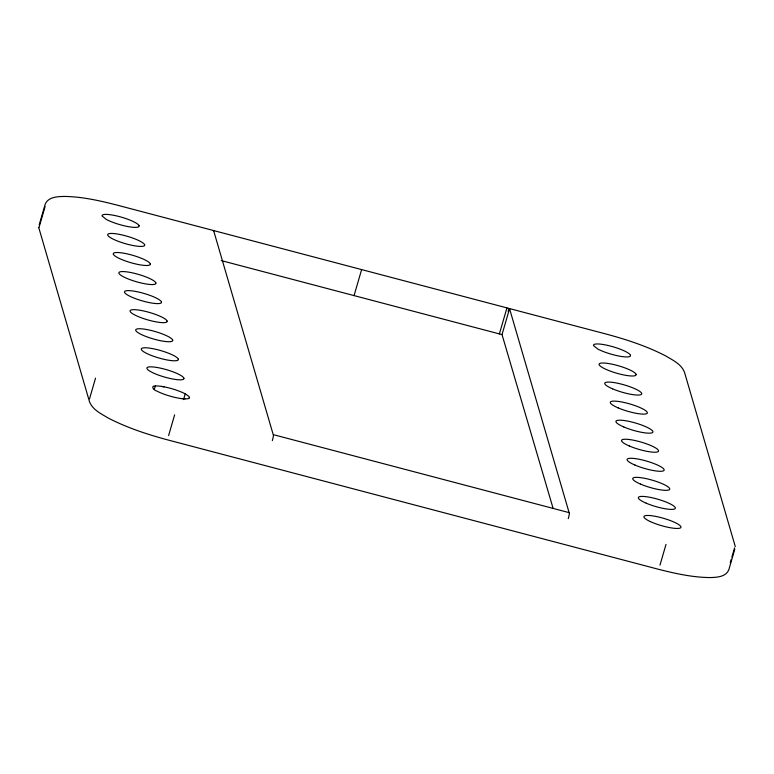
<?xml version="1.0" encoding="UTF-8"?>
<svg xmlns="http://www.w3.org/2000/svg" width="774" height="774" viewBox="0 0 774 774"><rect width="100%" height="100%" fill="white"/><g stroke="black" fill="none" stroke-linecap="round" stroke-linejoin="round"><path stroke-width="1.16" d="M213.256 230.758A5.505 0.677 -75.2 0 1 213.643 230.681L273.464 435.51A5.505 0.677 -75.2 0 1 272.332 440.619M508.857 309.339A5.505 0.677 -75.2 0 1 509.553 308.691L569.374 513.53A5.505 0.677 -75.2 0 1 568.251 518.628M184.986 398.891L188.082 398.745L189.495 397.749M39.203 224.847L45.221 204.113C48.278 196.896 57.44 196.596 64.165 196.432C81.686 196.635 98.917 200.505 115.819 204.781L607.087 334.3C627.24 339.757 647.238 346.355 665.824 355.982C672.809 360.191 681.488 364.186 684.526 372.362L735.3 546.599M39.077 227.304L45.095 206.571M89.513 398.862L95.541 378.128M154.297 389.38L155.322 385.974A19.273 3.812 16.2 0 1 161.505 386.4L164.088 386.797M168.606 435.588L174.634 414.854M183.554 399.577L185.228 393.811L189.079 396.54L189.485 397.933M354.066 295.6L361.593 269.681M499.385 333.913L506.912 307.994M553.1 508.344L502.026 334.61L509.553 308.691M659.98 565.136L666.008 544.403M730.24 562.824L731.236 559.37M731.914 557.067L734.584 547.847M734.807 549.153L728.779 569.887C725.731 577.094 716.579 577.404 709.855 577.568C692.333 577.365 675.092 573.495 658.181 569.209L166.961 439.709C146.799 434.253 126.791 427.645 108.196 418.018C101.21 413.809 92.522 409.814 89.474 401.638L38.7 227.401M155.322 385.974C149.904 385.646 154.142 390.657 156.803 391.034A19.273 3.812 16.2 0 0 180.545 398.494L182.916 398.794M182.906 398.745L184.996 398.939M161.505 386.4L164.107 386.845A19.273 3.812 16.2 0 1 185.247 393.86M221.258 260.586L502.026 334.61M273.522 434.698L569.432 512.717M508.092 311.351A5.505 0.677 -75.2 0 1 508.489 310.219M139.078 225.766L139.049 226.376A19.273 3.812 16.2 0 1 132.48 227.237L130.109 226.937A19.273 3.812 16.2 0 1 106.367 219.468L102.091 216.014A19.273 3.812 16.2 0 1 111.059 214.843L113.662 215.288A19.273 3.812 16.2 0 1 139.078 225.766M144.68 244.816L144.651 245.435A19.273 3.812 16.2 0 1 138.082 246.287L135.711 245.987A19.273 3.812 16.2 0 1 108.118 235.799L107.692 235.064A19.273 3.812 16.2 0 1 116.661 233.893L119.264 234.348A19.273 3.812 16.2 0 1 144.68 244.816M150.282 263.876L150.253 264.485A19.273 3.812 16.2 0 1 143.683 265.347L141.313 265.047A19.273 3.812 16.2 0 1 113.72 254.859L113.294 254.124A19.273 3.812 16.2 0 1 122.263 252.953L124.875 253.398A19.273 3.812 16.2 0 1 150.282 263.876M155.884 282.936L155.855 283.545A19.273 3.812 16.2 0 1 149.285 284.406L146.915 284.106A19.273 3.812 16.2 0 1 119.322 273.919L118.896 273.183A19.273 3.812 16.2 0 1 127.865 272.013L130.477 272.458A19.273 3.812 16.2 0 1 155.884 282.936M161.485 301.986L161.456 302.605A19.273 3.812 16.2 0 1 154.887 303.466L152.517 303.166A19.273 3.812 16.2 0 1 124.924 292.969L124.498 292.233A19.273 3.812 16.2 0 1 133.476 291.063L136.079 291.517A19.273 3.812 16.2 0 1 161.485 301.986M167.097 321.046L167.068 321.655A19.273 3.812 16.2 0 1 160.489 322.516L158.119 322.216A19.273 3.812 16.2 0 1 130.525 312.028L130.1 311.293A19.273 3.812 16.2 0 1 139.078 310.122L141.681 310.567A19.273 3.812 16.2 0 1 167.097 321.046M172.699 340.105L172.67 340.715A19.273 3.812 16.2 0 1 166.1 341.576L163.72 341.276A19.273 3.812 16.2 0 1 136.137 331.088L135.711 330.353A19.273 3.812 16.2 0 1 144.68 329.182L147.283 329.627A19.273 3.812 16.2 0 1 172.699 340.105M178.301 359.165L178.272 359.775A19.273 3.812 16.2 0 1 171.702 360.636L169.332 360.336A19.273 3.812 16.2 0 1 141.739 350.138L141.313 349.413A19.273 3.812 16.2 0 1 150.282 348.232L152.884 348.687A19.273 3.812 16.2 0 1 178.301 359.165M183.902 378.215L183.873 378.834A19.273 3.812 16.2 0 1 177.304 379.686L174.934 379.386A19.273 3.812 16.2 0 1 147.341 369.198L146.915 368.463A19.273 3.812 16.2 0 1 155.884 367.292L158.486 367.737A19.273 3.812 16.2 0 1 183.902 378.215M630.5 355.324L630.471 355.934A19.273 3.812 16.2 0 1 623.902 356.795L621.532 356.495A19.273 3.812 16.2 0 1 597.789 349.035L593.513 345.572A19.273 3.812 16.2 0 1 602.482 344.401L605.094 344.846A19.273 3.812 16.2 0 1 630.5 355.324M636.102 374.384L636.073 374.993A19.273 3.812 16.2 0 1 629.504 375.854L627.134 375.554A19.273 3.812 16.2 0 1 599.54 365.367L599.115 364.631A19.273 3.812 16.2 0 1 608.083 363.461L610.696 363.906A19.273 3.812 16.2 0 1 636.102 374.384M629.368 446.008A19.273 3.812 16.2 0 0 658.49 451.223A19.273 3.812 16.2 0 0 632.213 439.971A19.273 3.812 16.2 0 0 629.368 446.008M618.165 407.898A19.273 3.812 16.2 0 0 647.287 413.103A19.273 3.812 16.2 0 0 621.009 401.851A19.273 3.812 16.2 0 0 618.165 407.898M640.572 484.118A19.273 3.812 16.2 0 0 669.694 489.332A19.273 3.812 16.2 0 0 643.417 478.08A19.273 3.812 16.2 0 0 640.572 484.118M634.97 465.068A19.273 3.812 16.2 0 0 664.092 470.282A19.273 3.812 16.2 0 0 637.815 459.021A19.273 3.812 16.2 0 0 634.97 465.068M623.767 426.948A19.273 3.812 16.2 0 0 652.888 432.163A19.273 3.812 16.2 0 0 626.611 420.911A19.273 3.812 16.2 0 0 623.767 426.948M612.563 388.838A19.273 3.812 16.2 0 0 641.675 394.053A19.273 3.812 16.2 0 0 615.407 382.801A19.273 3.812 16.2 0 0 612.563 388.838M646.174 503.177A19.273 3.812 16.2 0 0 675.296 508.392A19.273 3.812 16.2 0 0 649.028 497.14A19.273 3.812 16.2 0 0 646.174 503.177M650.441 521.637A19.273 3.812 16.2 0 0 680.675 527.742A19.273 3.812 16.2 0 0 656.197 516.49A19.273 3.812 16.2 0 0 650.441 521.637"/></g></svg>
